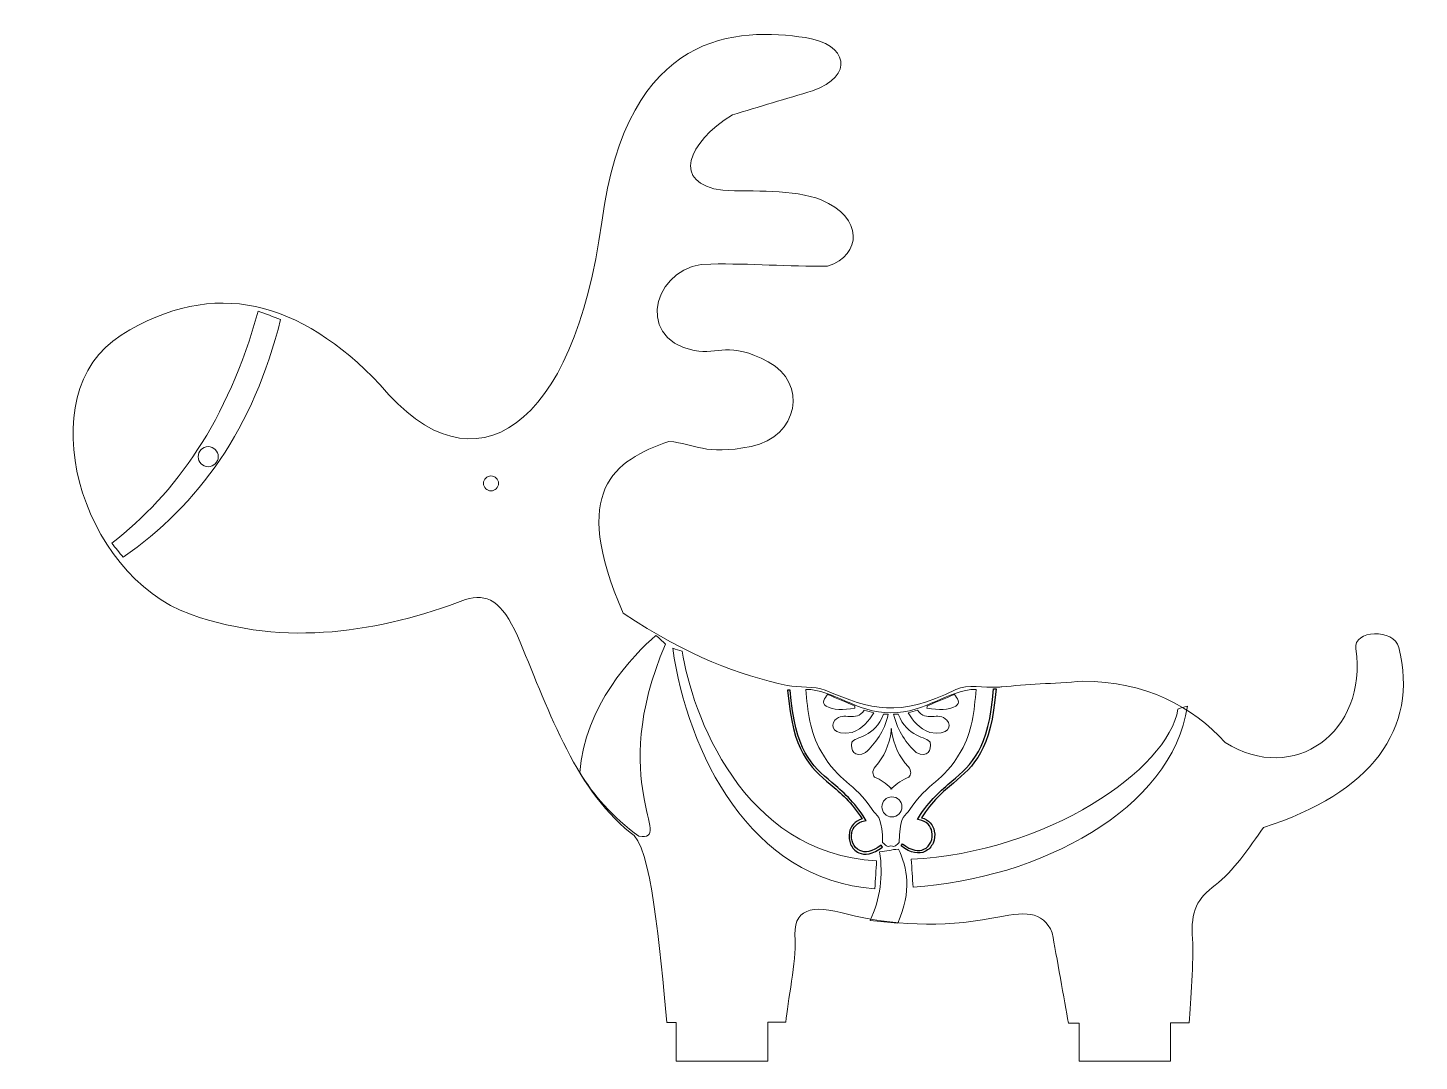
# Model space of a CAD drawing. Header units: centimetres. Extents: x -7.7 to 6.2, y -13.1 to 4.4.
# Drawn here: x -7.68 to 6.21, y -5.9 to 4.41 of the extents above; entities that cross this region are included whole.
import ezdxf

# ---------------------------------------------------------------- set-up
doc = ezdxf.new("R2010")
doc.units = ezdxf.units.CM
doc.header["$MEASUREMENT"] = 0
doc.layers.add('layer 1', color=7, linetype='Continuous')

msp = doc.modelspace()

# ---------------------------------------------------------------- linework, layer by layer
at = {"layer": 'layer 1', "color": 250, "lineweight": 20}
for centre, major_axis in [((-5.87698, 0.13215), (0, 0.1)), ((-3.05471, -0.13463), (0, 0.075)), ((0.94702, -3.36409), (0, 0.1))]:
    msp.add_ellipse(centre, major_axis=major_axis, ratio=1, dxfattribs=at)
at = {"layer": 'layer 1', "color": 250, "lineweight": 9}
msp.add_open_spline([(2.85049, -2.10987), (2.5522, -2.13063), (2.29047, -2.14308), (2.04309, -2.16526), (2.04309, -2.16526), (2.0296, -2.16646), (2.01617, -2.16807), (2.00276, -2.16898), (2.00276, -2.16898), (1.86222, -2.17853), (1.7057, -2.13352), (1.58453, -2.19339), (1.58453, -2.19339), (1.00954, -2.4775), (0.74701, -2.39342), (0.28186, -2.19997), (0.28186, -2.19997), (0.16892, -2.15301), (0.0227, -2.17707), (-0.09943, -2.1509), (-0.09943, -2.1509), (-0.57686, -2.04859), (-1.07679, -1.86893), (-1.73564, -1.43018), (-1.73564, -1.43018), (-2.27061, -0.20066), (-1.82836, 0.09323), (-1.27842, 0.28397), (-1.27842, 0.28397), (-1.0068, 0.26112), (-0.93042, 0.14064), (-0.45737, 0.2342), (-0.45737, 0.2342), (0.01568, 0.32776), (0.1076, 0.87064), (-0.28815, 1.07961), (-0.28815, 1.07961), (-0.68387, 1.28857), (-0.77867, 1.14801), (-1.02521, 1.191), (-1.02521, 1.191), (-1.66077, 1.31941), (-1.39802, 2.07976), (-0.85895, 2.05482), (-0.85895, 2.05482), (-0.47018, 2.06338), (-0.08382, 2.02695), (0.30494, 2.03551), (0.30494, 2.03551), (0.65143, 2.1408), (0.6618, 2.5253), (0.2406, 2.69524), (0.2406, 2.69524), (-0.0362, 2.80691), (-0.44322, 2.77589), (-0.74131, 2.79135), (-0.74131, 2.79135), (-1.25867, 2.85707), (-1.09484, 3.26634), (-0.64583, 3.54429), (-0.64583, 3.54429), (-0.38458, 3.62389), (-0.10583, 3.70603), (0.15542, 3.78562), (0.15542, 3.78562), (0.57375, 3.93183), (0.51024, 4.25326), (0.0827, 4.31605), (0.0827, 4.31605), (-0.57971, 4.41335), (-1.69352, 4.40851), (-1.94976, 2.47244), (-1.94976, 2.47244), (-2.21938, 0.43539), (-3.21912, -0.29202), (-4.16164, 0.85067), (-4.16164, 0.85067), (-4.96289, 1.69173), (-5.81279, 1.92486), (-6.74504, 1.34473), (-6.74504, 1.34473), (-7.67729, 0.7646), (-7.15418, -1.05448), (-6.05389, -1.44177), (-6.05389, -1.44177), (-5.09413, -1.77959), (-4.16118, -1.61519), (-3.30786, -1.29445), (-3.30786, -1.29445), (-3.09749, -1.22693), (-2.94287, -1.31041), (-2.79135, -1.65638), (-2.79135, -1.65638), (-2.49536, -2.343), (-2.23749, -3.163), (-1.6652, -3.61866), (-1.6652, -3.61866), (-1.44862, -3.72525), (-1.37218, -4.79636), (-1.29827, -5.51698), (-1.29827, -5.51698), (-1.29827, -5.51698), (-1.20522, -5.5167), (-1.20522, -5.5167), (-1.20522, -5.5167), (-1.20522, -5.5167), (-1.20522, -5.90263), (-1.20522, -5.90263), (-1.20522, -5.90263), (-1.20522, -5.90263), (-0.29157, -5.90263), (-0.29157, -5.90263), (-0.29157, -5.90263), (-0.29157, -5.90263), (-0.29157, -5.51395), (-0.29157, -5.51395), (-0.29157, -5.51395), (-0.29157, -5.51395), (-0.11141, -5.51341), (-0.11141, -5.51341), (-0.11141, -5.51341), (-0.09758, -5.32071), (-0.00325, -4.88723), (-0.0199, -4.69487), (-0.0199, -4.69487), (-0.04773, -4.37317), (0.143, -4.33649), (0.50298, -4.43425), (0.50298, -4.43425), (0.92829, -4.54263), (1.45051, -4.57426), (1.94523, -4.47544), (1.94523, -4.47544), (2.27459, -4.40966), (2.44942, -4.39404), (2.54747, -4.62161), (2.54747, -4.62161), (2.58826, -4.84776), (2.66736, -5.29693), (2.70816, -5.52308), (2.70816, -5.52308), (2.70816, -5.52308), (2.81466, -5.52271), (2.81466, -5.52271), (2.81466, -5.52271), (2.81466, -5.52271), (2.81466, -5.90263), (2.81466, -5.90263), (2.81466, -5.90263), (2.81466, -5.90263), (3.72831, -5.90263), (3.72831, -5.90263), (3.72831, -5.90263), (3.72831, -5.90263), (3.72831, -5.5195), (3.72831, -5.5195), (3.72831, -5.5195), (3.72831, -5.5195), (3.91517, -5.51884), (3.91517, -5.51884), (3.91517, -5.51884), (3.92306, -5.30464), (3.9616, -4.89765), (3.94659, -4.68391), (3.94659, -4.68391), (3.92619, -4.39315), (3.99641, -4.27799), (4.17458, -4.14444), (4.17458, -4.14444), (4.34824, -4.01427), (4.52003, -3.76644), (4.65477, -3.56916), (4.65477, -3.56916), (5.72743, -3.22799), (6.20919, -2.59085), (6.00639, -1.7728), (6.00639, -1.7728), (5.95849, -1.5796), (5.54918, -1.59558), (5.57676, -1.78498), (5.57676, -1.78498), (5.69772, -2.61584), (4.96102, -3.15329), (4.2716, -2.72059), (4.2716, -2.72059), (3.95283, -2.36832), (3.47785, -2.10756), (2.85049, -2.10987)], degree=3, knots=[0, 0, 0, 0, 0.02083333, 0.02083333, 0.02083333, 0.02083333, 0.04166667, 0.04166667, 0.04166667, 0.04166667, 0.0625, 0.0625, 0.0625, 0.0625, 0.08333333, 0.08333333, 0.08333333, 0.08333333, 0.10416667, 0.10416667, 0.10416667, 0.10416667, 0.125, 0.125, 0.125, 0.125, 0.14583333, 0.14583333, 0.14583333, 0.14583333, 0.16666667, 0.16666667, 0.16666667, 0.16666667, 0.1875, 0.1875, 0.1875, 0.1875, 0.20833333, 0.20833333, 0.20833333, 0.20833333, 0.22916667, 0.22916667, 0.22916667, 0.22916667, 0.25, 0.25, 0.25, 0.25, 0.27083333, 0.27083333, 0.27083333, 0.27083333, 0.29166667, 0.29166667, 0.29166667, 0.29166667, 0.3125, 0.3125, 0.3125, 0.3125, 0.33333333, 0.33333333, 0.33333333, 0.33333333, 0.35416667, 0.35416667, 0.35416667, 0.35416667, 0.375, 0.375, 0.375, 0.375, 0.39583333, 0.39583333, 0.39583333, 0.39583333, 0.41666667, 0.41666667, 0.41666667, 0.41666667, 0.4375, 0.4375, 0.4375, 0.4375, 0.45833333, 0.45833333, 0.45833333, 0.45833333, 0.47916667, 0.47916667, 0.47916667, 0.47916667, 0.5, 0.5, 0.5, 0.5, 0.52083333, 0.52083333, 0.52083333, 0.52083333, 0.54166667, 0.54166667, 0.54166667, 0.54166667, 0.5625, 0.5625, 0.5625, 0.5625, 0.58333333, 0.58333333, 0.58333333, 0.58333333, 0.60416667, 0.60416667, 0.60416667, 0.60416667, 0.625, 0.625, 0.625, 0.625, 0.64583333, 0.64583333, 0.64583333, 0.64583333, 0.66666667, 0.66666667, 0.66666667, 0.66666667, 0.6875, 0.6875, 0.6875, 0.6875, 0.70833333, 0.70833333, 0.70833333, 0.70833333, 0.72916667, 0.72916667, 0.72916667, 0.72916667, 0.75, 0.75, 0.75, 0.75, 0.77083333, 0.77083333, 0.77083333, 0.77083333, 0.79166667, 0.79166667, 0.79166667, 0.79166667, 0.8125, 0.8125, 0.8125, 0.8125, 0.83333333, 0.83333333, 0.83333333, 0.83333333, 0.85416667, 0.85416667, 0.85416667, 0.85416667, 0.875, 0.875, 0.875, 0.875, 0.89583333, 0.89583333, 0.89583333, 0.89583333, 0.91666667, 0.91666667, 0.91666667, 0.91666667, 0.9375, 0.9375, 0.9375, 0.9375, 0.95833333, 0.95833333, 0.95833333, 0.95833333, 1, 1, 1, 1], dxfattribs=at)
at = {"layer": 'layer 1', "color": 242, "lineweight": 9}
for points, knots in [([(-5.37852, 1.58541), (-5.30363, 1.55733), (-5.22875, 1.52925), (-5.15386, 1.50117), (-5.15386, 1.50117), (-5.4237, 0.41669), (-5.96988, -0.34894), (-6.72647, -0.87179), (-6.72647, -0.87179), (-6.76392, -0.82499), (-6.80136, -0.77818), (-6.83881, -0.73138), (-6.83881, -0.73138), (-6.1982, -0.23265), (-5.68213, 0.48755), (-5.37852, 1.58541)], [0, 0, 0, 0, 0.2, 0.2, 0.2, 0.2, 0.4, 0.4, 0.4, 0.4, 0.6, 0.6, 0.6, 0.6, 1, 1, 1, 1]), ([(-1.40804, -1.65238), (-1.37651, -1.68105), (-1.34499, -1.70968), (-1.31346, -1.73835), (-1.31346, -1.73835), (-1.90977, -3.13755), (-1.21498, -3.71095), (-1.57816, -3.65744), (-1.57816, -3.65744), (-1.83741, -3.46974), (-2.04536, -3.23191), (-2.16702, -3.02128), (-2.16702, -3.02128), (-2.12206, -2.36171), (-1.63687, -1.84579), (-1.40804, -1.65238)], [0, 0, 0, 0, 0.2, 0.2, 0.2, 0.2, 0.4, 0.4, 0.4, 0.4, 0.6, 0.6, 0.6, 0.6, 1, 1, 1, 1]), ([(-1.24059, -1.78089), (-1.20907, -1.79092), (-1.17755, -1.80096), (-1.14605, -1.81099), (-1.14605, -1.81099), (-1.05363, -2.41471), (-0.55068, -3.83617), (0.79407, -3.90152), (0.79407, -3.90152), (0.78833, -3.99466), (0.78261, -4.08778), (0.77687, -4.18092), (0.77687, -4.18092), (-0.47579, -4.09708), (-1.08967, -2.81726), (-1.24059, -1.78089)], [0, 0, 0, 0, 0.2, 0.2, 0.2, 0.2, 0.4, 0.4, 0.4, 0.4, 0.6, 0.6, 0.6, 0.6, 1, 1, 1, 1]), ([(1.78696, -2.19067), (1.51323, -2.19144), (1.28584, -2.4238), (0.93732, -2.42617), (0.93732, -2.42617), (0.58881, -2.4238), (0.36142, -2.19144), (0.08769, -2.19067), (0.08769, -2.19067), (0.10697, -2.41149), (0.12566, -2.61528), (0.23707, -2.80538), (0.23707, -2.80538), (0.43626, -3.14633), (0.54775, -3.0852), (0.76573, -3.41459), (0.76573, -3.41459), (0.81581, -3.45923), (0.8504, -3.49195), (0.8545, -3.72054), (0.8545, -3.72054), (0.88989, -3.74692), (0.89196, -3.77148), (0.93732, -3.75256), (0.93732, -3.75256), (0.98269, -3.77148), (0.98475, -3.74692), (1.02015, -3.72054), (1.02015, -3.72054), (1.02425, -3.49195), (1.05884, -3.45923), (1.10892, -3.41459), (1.10892, -3.41459), (1.3269, -3.0852), (1.43838, -3.14633), (1.63758, -2.80538), (1.63758, -2.80538), (1.74899, -2.61528), (1.76768, -2.41149), (1.78696, -2.19067)], [0, 0, 0, 0, 0.09090909, 0.09090909, 0.09090909, 0.09090909, 0.18181818, 0.18181818, 0.18181818, 0.18181818, 0.27272727, 0.27272727, 0.27272727, 0.27272727, 0.36363636, 0.36363636, 0.36363636, 0.36363636, 0.45454545, 0.45454545, 0.45454545, 0.45454545, 0.54545455, 0.54545455, 0.54545455, 0.54545455, 0.63636364, 0.63636364, 0.63636364, 0.63636364, 0.72727273, 0.72727273, 0.72727273, 0.72727273, 0.81818182, 0.81818182, 0.81818182, 0.81818182, 1, 1, 1, 1]), ([(0.30461, -2.24301), (0.39885, -2.2802), (0.47941, -2.31738), (0.57365, -2.35458), (0.57365, -2.35458), (0.57592, -2.36562), (0.57592, -2.36755), (0.57818, -2.3786), (0.57818, -2.3786), (0.45705, -2.39949), (0.36346, -2.39791), (0.29095, -2.35812), (0.29095, -2.35812), (0.23851, -2.3278), (0.27505, -2.27645), (0.30461, -2.24301)], [0, 0, 0, 0, 0.2, 0.2, 0.2, 0.2, 0.4, 0.4, 0.4, 0.4, 0.6, 0.6, 0.6, 0.6, 1, 1, 1, 1]), ([(3.89561, -2.35757), (3.86408, -2.36759), (3.83256, -2.37764), (3.80106, -2.38766), (3.80106, -2.38766), (3.70864, -2.99138), (2.48483, -3.82175), (1.14008, -3.8871), (1.14008, -3.8871), (1.14582, -3.98024), (1.15154, -4.07336), (1.15728, -4.1665), (1.15728, -4.1665), (2.40994, -4.08266), (3.74469, -3.39395), (3.89561, -2.35757)], [0, 0, 0, 0, 0.2, 0.2, 0.2, 0.2, 0.4, 0.4, 0.4, 0.4, 0.6, 0.6, 0.6, 0.6, 1, 1, 1, 1]), ([(1.57003, -2.24301), (1.4758, -2.2802), (1.39524, -2.31738), (1.301, -2.35458), (1.301, -2.35458), (1.29873, -2.36562), (1.29873, -2.36755), (1.29646, -2.3786), (1.29646, -2.3786), (1.4176, -2.39949), (1.51118, -2.39791), (1.5837, -2.35812), (1.5837, -2.35812), (1.63614, -2.3278), (1.5996, -2.27645), (1.57003, -2.24301)], [0, 0, 0, 0, 0.2, 0.2, 0.2, 0.2, 0.4, 0.4, 0.4, 0.4, 0.6, 0.6, 0.6, 0.6, 1, 1, 1, 1]), ([(0.37842, -2.49907), (0.46551, -2.40443), (0.58738, -2.52776), (0.67142, -2.39731), (0.67142, -2.39731), (0.70204, -2.408), (0.73426, -2.41548), (0.76488, -2.42616), (0.76488, -2.42616), (0.71773, -2.50596), (0.65749, -2.57825), (0.54901, -2.62301), (0.54901, -2.62301), (0.36051, -2.65034), (0.32443, -2.55771), (0.37842, -2.49907)], [0, 0, 0, 0, 0.2, 0.2, 0.2, 0.2, 0.4, 0.4, 0.4, 0.4, 0.6, 0.6, 0.6, 0.6, 1, 1, 1, 1]), ([(0.54608, -2.71934), (0.57527, -2.66503), (0.78106, -2.66788), (0.86403, -2.43845), (0.86403, -2.43845), (0.86403, -2.43845), (0.91075, -2.43849), (0.91075, -2.43849), (0.91075, -2.43849), (0.86944, -2.61518), (0.78108, -2.73072), (0.68417, -2.82182), (0.68417, -2.82182), (0.57288, -2.8761), (0.5306, -2.79824), (0.54608, -2.71934)], [0, 0, 0, 0, 0.2, 0.2, 0.2, 0.2, 0.4, 0.4, 0.4, 0.4, 0.6, 0.6, 0.6, 0.6, 1, 1, 1, 1]), ([(1.32856, -2.71934), (1.29937, -2.66503), (1.09359, -2.66788), (1.01062, -2.43845), (1.01062, -2.43845), (1.01062, -2.43845), (0.96389, -2.43849), (0.96389, -2.43849), (0.96389, -2.43849), (1.00521, -2.61518), (1.09357, -2.73072), (1.19047, -2.82182), (1.19047, -2.82182), (1.30176, -2.8761), (1.34405, -2.79824), (1.32856, -2.71934)], [0, 0, 0, 0, 0.2, 0.2, 0.2, 0.2, 0.4, 0.4, 0.4, 0.4, 0.6, 0.6, 0.6, 0.6, 1, 1, 1, 1]), ([(1.49623, -2.49907), (1.40913, -2.40443), (1.28727, -2.52776), (1.20323, -2.39731), (1.20323, -2.39731), (1.17261, -2.408), (1.14039, -2.41548), (1.10977, -2.42616), (1.10977, -2.42616), (1.15692, -2.50596), (1.21715, -2.57825), (1.32564, -2.62301), (1.32564, -2.62301), (1.51414, -2.65034), (1.55022, -2.55771), (1.49623, -2.49907)], [0, 0, 0, 0, 0.2, 0.2, 0.2, 0.2, 0.4, 0.4, 0.4, 0.4, 0.6, 0.6, 0.6, 0.6, 1, 1, 1, 1]), ([(0.94369, -2.5816), (0.94369, -2.5816), (0.94387, -2.60706), (0.94387, -2.60706), (0.94387, -2.60706), (0.96469, -2.7472), (1.01815, -2.86574), (1.10894, -2.95954), (1.10894, -2.95954), (1.14826, -3.01069), (1.13625, -3.0416), (1.1173, -3.06694), (1.1173, -3.06694), (1.05402, -3.09383), (0.99536, -3.12786), (0.94701, -3.17769), (0.94701, -3.17769), (0.94701, -3.17769), (0.94707, -3.18847), (0.94707, -3.18847), (0.94707, -3.18847), (0.94707, -3.18847), (0.94211, -3.18283), (0.94211, -3.18283), (0.94211, -3.18283), (0.94211, -3.18283), (0.93694, -3.18847), (0.93694, -3.18847), (0.93694, -3.18847), (0.93694, -3.18847), (0.937, -3.17727), (0.937, -3.17727), (0.937, -3.17727), (0.89065, -3.12768), (0.83449, -3.09375), (0.77392, -3.06694), (0.77392, -3.06694), (0.75572, -3.0416), (0.7442, -3.01069), (0.78194, -2.95954), (0.78194, -2.95954), (0.86888, -2.86598), (0.92018, -2.7478), (0.94027, -2.60813), (0.94027, -2.60813), (0.94027, -2.60813), (0.94046, -2.5816), (0.94046, -2.5816), (0.94046, -2.5816), (0.94099, -2.58596), (0.94152, -2.59031), (0.9421, -2.59463), (0.9421, -2.59463), (0.9421, -2.59463), (0.94369, -2.5816), (0.94369, -2.5816)], [0, 0, 0, 0, 0.06666667, 0.06666667, 0.06666667, 0.06666667, 0.13333333, 0.13333333, 0.13333333, 0.13333333, 0.2, 0.2, 0.2, 0.2, 0.26666667, 0.26666667, 0.26666667, 0.26666667, 0.33333333, 0.33333333, 0.33333333, 0.33333333, 0.4, 0.4, 0.4, 0.4, 0.46666667, 0.46666667, 0.46666667, 0.46666667, 0.53333333, 0.53333333, 0.53333333, 0.53333333, 0.6, 0.6, 0.6, 0.6, 0.66666667, 0.66666667, 0.66666667, 0.66666667, 0.73333333, 0.73333333, 0.73333333, 0.73333333, 0.8, 0.8, 0.8, 0.8, 0.86666667, 0.86666667, 0.86666667, 0.86666667, 1, 1, 1, 1]), ([(0.82414, -3.81125), (0.89579, -3.80552), (0.94163, -3.79119), (1.01327, -3.78546), (1.01327, -3.78546), (1.0976, -3.97157), (1.14978, -4.20102), (1.00469, -4.52476), (1.00469, -4.52476), (0.91298, -4.51617), (0.82129, -4.50758), (0.72959, -4.49898), (0.72959, -4.49898), (0.83096, -4.28138), (0.86032, -4.05178), (0.82414, -3.81125)], [0, 0, 0, 0, 0.2, 0.2, 0.2, 0.2, 0.4, 0.4, 0.4, 0.4, 0.6, 0.6, 0.6, 0.6, 1, 1, 1, 1])]:
    msp.add_open_spline(points, degree=3, knots=knots, dxfattribs=at)
at = {"layer": 'layer 1', "color": 250}
for points in [[(-0.06971, -2.1973), (-0.02086, -2.80675), (0.14685, -2.94948), (0.34718, -3.11994), (0.34718, -3.11994), (0.45347, -3.21039), (0.56883, -3.30857), (0.68095, -3.48596), (0.68095, -3.48596), (0.68095, -3.48596), (0.69043, -3.50096), (0.69043, -3.50096), (0.69043, -3.50096), (0.69043, -3.50096), (0.67294, -3.50428), (0.67294, -3.50428), (0.67294, -3.50428), (0.59734, -3.5186), (0.5571, -3.56848), (0.54598, -3.62396), (0.54598, -3.62396), (0.53904, -3.65862), (0.54327, -3.69548), (0.55722, -3.72733), (0.55722, -3.72733), (0.57099, -3.75883), (0.59429, -3.7854), (0.62556, -3.79994), (0.62556, -3.79994), (0.67655, -3.82363), (0.74954, -3.8157), (0.83893, -3.74637), (0.83893, -3.74637), (0.83893, -3.74637), (0.8537, -3.76551), (0.8537, -3.76551), (0.8537, -3.76551), (0.75587, -3.84139), (0.67393, -3.8491), (0.61543, -3.82191), (0.61543, -3.82191), (0.57848, -3.80474), (0.5511, -3.77367), (0.53505, -3.73699), (0.53505, -3.73699), (0.51915, -3.70067), (0.51431, -3.65867), (0.52221, -3.61923), (0.52221, -3.61923), (0.53422, -3.55921), (0.57536, -3.5049), (0.65126, -3.48446), (0.65126, -3.48446), (0.54393, -3.31908), (0.43351, -3.2251), (0.33153, -3.13833), (0.33153, -3.13833), (0.12701, -2.96428), (-0.04423, -2.81857), (-0.09387, -2.19919), (-0.09387, -2.19919), (-0.09387, -2.19919), (-0.06971, -2.1973), (-0.06971, -2.1973)], [(1.96201, -2.18504), (1.91317, -2.79449), (1.74545, -2.93721), (1.54513, -3.10768), (1.54513, -3.10768), (1.43883, -3.19813), (1.32347, -3.29631), (1.21136, -3.4737), (1.21136, -3.4737), (1.21136, -3.4737), (1.20187, -3.4887), (1.20187, -3.4887), (1.20187, -3.4887), (1.20187, -3.4887), (1.21936, -3.49202), (1.21936, -3.49202), (1.21936, -3.49202), (1.29496, -3.50634), (1.33521, -3.55622), (1.34633, -3.6117), (1.34633, -3.6117), (1.35327, -3.64636), (1.34903, -3.68322), (1.33509, -3.71507), (1.33509, -3.71507), (1.32131, -3.74657), (1.29801, -3.77314), (1.26674, -3.78768), (1.26674, -3.78768), (1.21576, -3.81137), (1.14277, -3.80344), (1.05338, -3.73411), (1.05338, -3.73411), (1.05338, -3.73411), (1.03861, -3.75325), (1.03861, -3.75325), (1.03861, -3.75325), (1.13644, -3.82913), (1.21838, -3.83684), (1.27688, -3.80965), (1.27688, -3.80965), (1.31383, -3.79248), (1.3412, -3.76141), (1.35725, -3.72473), (1.35725, -3.72473), (1.37315, -3.68841), (1.37799, -3.64641), (1.3701, -3.60697), (1.3701, -3.60697), (1.35808, -3.54695), (1.31694, -3.49264), (1.24104, -3.47219), (1.24104, -3.47219), (1.34838, -3.30682), (1.45879, -3.21284), (1.56077, -3.12607), (1.56077, -3.12607), (1.76529, -2.95202), (1.93653, -2.8063), (1.98617, -2.18693), (1.98617, -2.18693), (1.98617, -2.18693), (1.96201, -2.18504), (1.96201, -2.18504)]]:
    msp.add_open_spline(points, degree=3, knots=[0, 0, 0, 0, 0.05882353, 0.05882353, 0.05882353, 0.05882353, 0.11764706, 0.11764706, 0.11764706, 0.11764706, 0.17647059, 0.17647059, 0.17647059, 0.17647059, 0.23529412, 0.23529412, 0.23529412, 0.23529412, 0.29411765, 0.29411765, 0.29411765, 0.29411765, 0.35294118, 0.35294118, 0.35294118, 0.35294118, 0.41176471, 0.41176471, 0.41176471, 0.41176471, 0.47058824, 0.47058824, 0.47058824, 0.47058824, 0.52941176, 0.52941176, 0.52941176, 0.52941176, 0.58823529, 0.58823529, 0.58823529, 0.58823529, 0.64705882, 0.64705882, 0.64705882, 0.64705882, 0.70588235, 0.70588235, 0.70588235, 0.70588235, 0.76470588, 0.76470588, 0.76470588, 0.76470588, 0.82352941, 0.82352941, 0.82352941, 0.82352941, 0.88235294, 0.88235294, 0.88235294, 0.88235294, 1, 1, 1, 1], dxfattribs=at)

doc.saveas('drawing.dxf')
